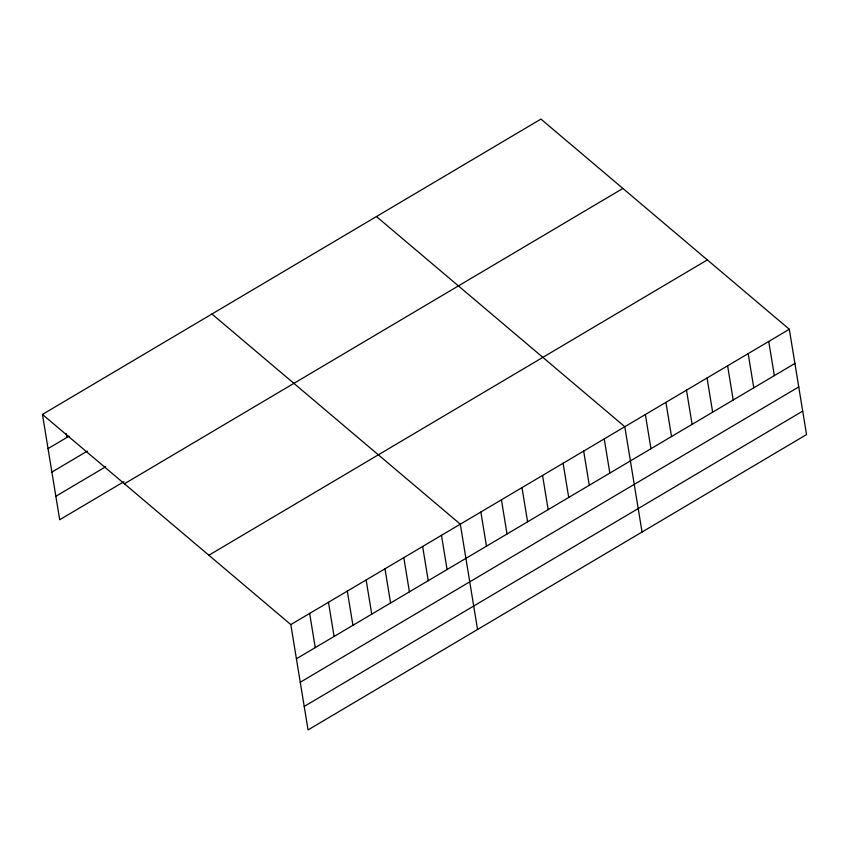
<?xml version="1.0" encoding="UTF-8"?>
<svg xmlns="http://www.w3.org/2000/svg" width="849" height="849" viewBox="0 0 849 849"><rect width="100%" height="100%" fill="white"/><g stroke="black" fill="none" stroke-linecap="round" stroke-linejoin="round"><path stroke-width="1.27" d="M42.45 414.429L540.94 119.093L789.305 329.253L806.55 434.571L308.06 729.907L290.814 624.588L42.45 414.429L59.695 519.747L123.943 481.68M48.053 448.622L69.098 436.153M51.895 472.097L87.341 451.095M55.854 496.272L105.7 466.748M124.41 483.781L622.901 188.446M208.854 555.235L707.344 259.9M290.814 624.588L789.305 329.253M296.418 658.782L794.897 363.446M300.259 682.256L798.75 386.921M304.218 706.442L802.708 411.107M376.436 216.548L624.8 426.707L642.046 532.036M211.932 314.013L460.307 524.173L477.552 629.502M768.738 341.436L774.341 375.629M748.181 353.619L753.774 387.813M727.614 365.802L733.218 399.996M707.047 377.985L712.651 412.179M686.491 390.158L692.094 424.362M665.924 402.341L671.527 436.545M645.367 414.524L650.96 448.728M604.244 438.891L609.837 473.095M583.677 451.074L589.28 485.278M563.11 463.257L568.713 497.45M542.553 475.44L548.157 509.633M521.986 487.623L527.59 521.817M501.43 499.806L507.023 534M480.863 511.989L486.466 546.183M441.469 535.326L447.073 569.53M422.643 546.491L428.236 580.684M403.806 557.644L409.409 591.838M384.979 568.798L390.572 602.992M366.142 579.963L371.745 614.156M347.315 591.116L352.908 625.31M328.478 602.27L334.082 636.463M309.652 613.424L315.244 647.628M66.264 433.669L66.88 437.468"/></g></svg>
